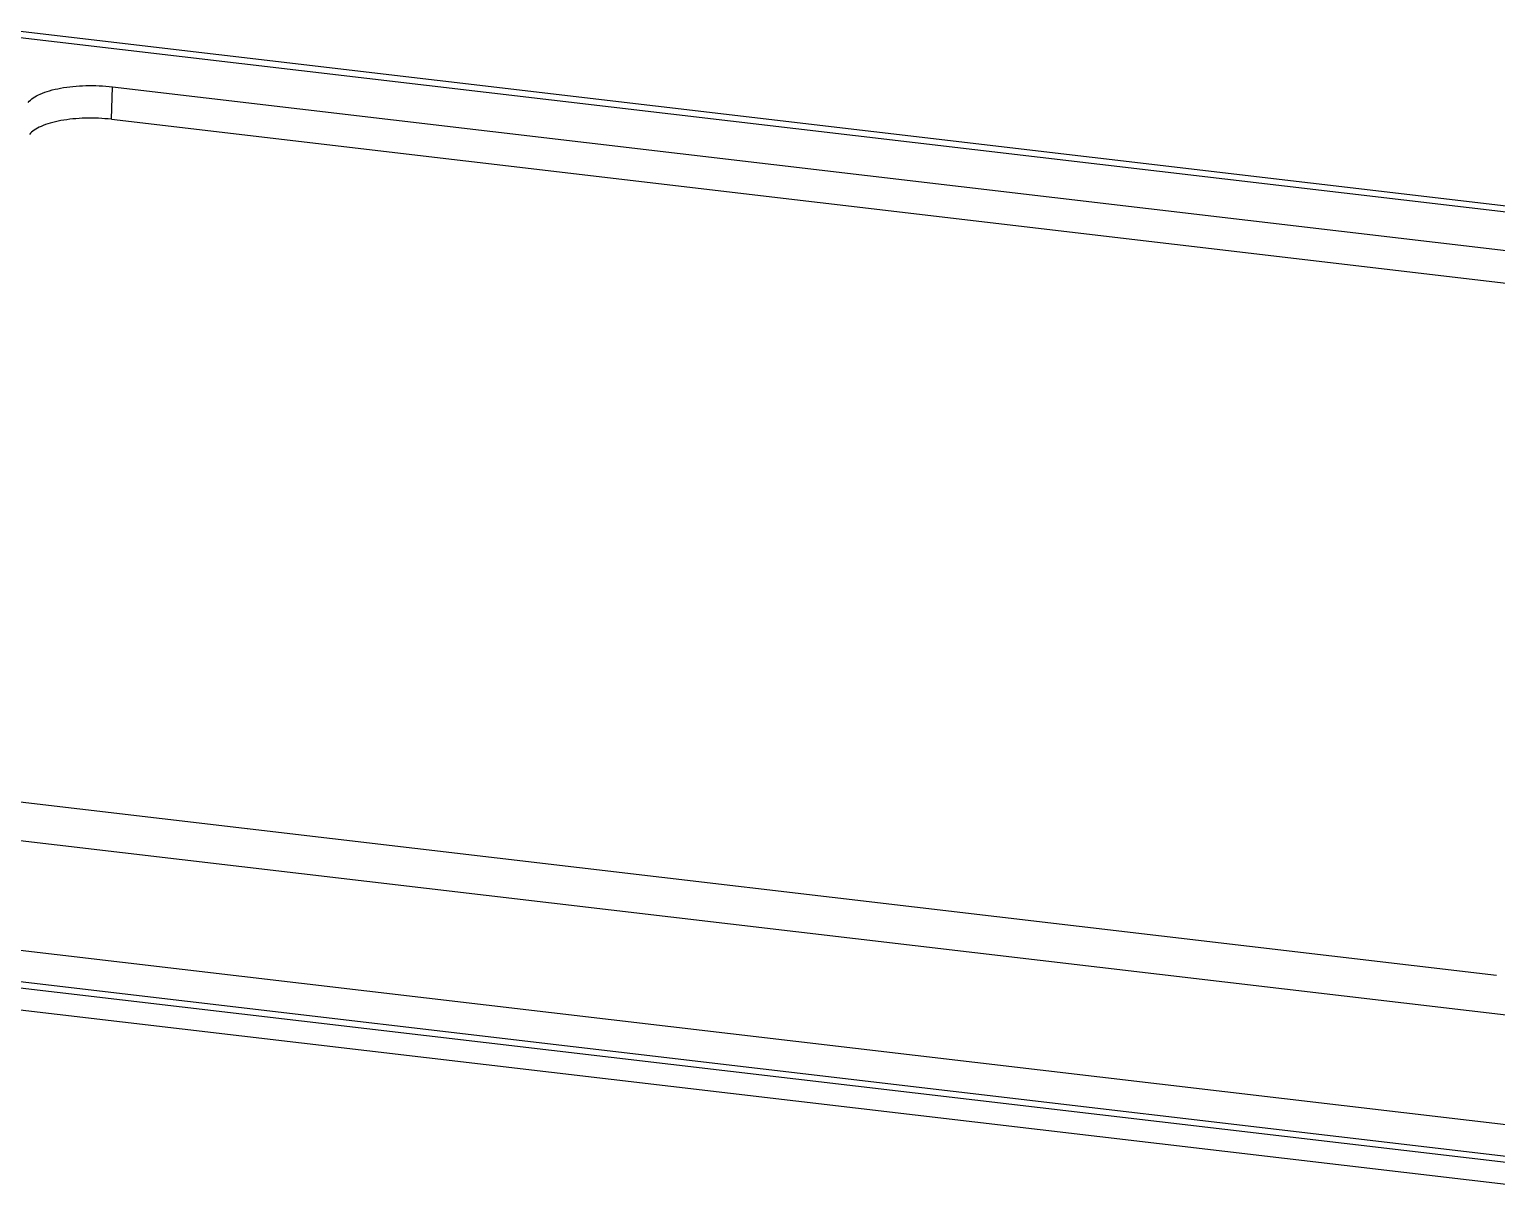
# Model space of a CAD drawing. Header units: millimetres. Extents: x 1338 to 1739, y -253 to 25.
# Drawn here: x 1433.1 to 1476.02, y -168.5 to -134.44 of the extents above; entities that cross this region are included whole.
import ezdxf

# ---------------------------------------------------------------- set-up
doc = ezdxf.new("R2010")
doc.units = ezdxf.units.MM
doc.layers.add('06___PRT_ALL_SURFS', color=7, linetype='Continuous')

# ---------------------------------------------------------------- blocks, each defined once
blk = doc.blocks.new('*u41')
at = {"color": 7, "linetype": 'Continuous'}
for p, q in [((-62.759, 106.568), (-62.727, 107.519)), ((-62.727, 107.519), (-6.853, 100.961)), ((-62.759, 106.568), (-6.885, 100.01)), ((-22.232, 81.52), (-78.106, 88.078)), ((-19.551, 75.768), (-84.166, 83.352)), ((-84.014, 83.526), (-19.426, 75.945)), ((-19.695, 75.143), (-84.309, 82.727))]:
    blk.add_line(p, q, dxfattribs=at)
for points, start_tangent, end_tangent in [([(-65.192, 107.063), (-65.049, 107.192), (-64.839, 107.307), (-64.567, 107.404), (-64.246, 107.479), (-63.887, 107.53), (-63.505, 107.554), (-63.113, 107.55), (-62.727, 107.519)], (0.62042, 0.78427), (0.993182, -0.116571)), ([(-62.759, 106.568), (-63.135, 106.598), (-63.516, 106.601), (-63.889, 106.578), (-64.239, 106.529), (-64.551, 106.456), (-64.815, 106.361), (-65.021, 106.249), (-65.159, 106.124)], (-0.993182, 0.116571), (-0.62042, -0.78427))]:
    blk.add_spline(points, degree=3, dxfattribs=dict(at, start_tangent=start_tangent, end_tangent=end_tangent))
at = {"layer": '06___PRT_ALL_SURFS', "color": 7, "linetype": 'Continuous'}
for p, q in [((-1.711, 101.475), (-66.25, 109.05)), ((-1.465, 101.625), (-66.004, 109.2)), ((-83.247, 87.564), (-18.708, 79.989)), ((-83.965, 84.44), (-19.426, 76.865))]:
    blk.add_line(p, q, dxfattribs=at)

msp = doc.modelspace()

# ---------------------------------------------------------------- block references
msp.add_blockref('*u41', (1498.256, -243.64))

doc.saveas('drawing.dxf')
